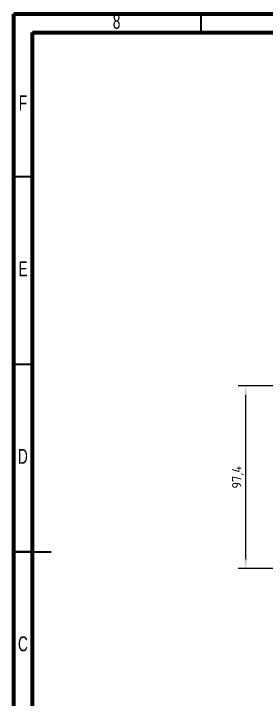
# Model space of a CAD drawing. Header units: millimetres. Extents: x -1615 to 4166, y 5 to 3174.
# Drawn here: x 15 to 82.4, y 493.1 to 675.9 of the extents above; entities that cross this region are included whole.
import ezdxf

# ---------------------------------------------------------------- set-up
doc = ezdxf.new("R2010")
doc.units = ezdxf.units.MM
doc.header["$LTSCALE"] = 0.25
doc.header["$PDSIZE"] = -1
doc.layers.get('0').update_dxf_attribs({"lineweight": 50})
doc.layers.add('kich thuoc', color=1, linetype='Continuous', lineweight=25)
doc.styles.add('SLDTEXTSTYLE0', font='TXT', dxfattribs={"width": 0.686449})
doc.styles.get("Standard").update_dxf_attribs({"font": ''})
doc.styles.get('Standard').set_extended_font_data('TCVN 7284')
doc.dimstyles.new('Ratio 2', dxfattribs={"dimtxt": 2.5, "dimasz": 2.5, "dimexe": 2, "dimexo": 0, "dimtad": 1, "dimtoh": 1, "dimdec": 1, "dimlfac": 2, "dimzin": 9, "dimtxsty": 'Standard', "dimcen": 2.5, "dimazin": 2, "dimtfac": 1, "dimtdec": 1, "dimtmove": 0, "dimatfit": 3, "dimfxl": 1, "dimtzin": 1, "dimarcsym": 0})

# ---------------------------------------------------------------- blocks, each defined once
blk = doc.blocks.new('*D547')
at = {"layer": 'Defpoints', "color": 0, "transparency": 16777216}
for p in [(76.92, 576.63), (96.92, 576.63), (99.42, 527.93)]:
    blk.add_point(p, dxfattribs=at)
at = {"layer": 'kich thuoc', "color": 0, "lineweight": -2, "transparency": 16777216}
for p, q in [((96.92, 576.63), (74.92, 576.63)), ((76.92, 530.43), (76.92, 574.13)), ((99.42, 527.93), (74.92, 527.93))]:
    blk.add_line(p, q, dxfattribs=at)
at = {"layer": 'kich thuoc', "color": 0, "transparency": 16777216}
for points in [[(76.5, 574.13), (77.34, 574.13), (76.92, 576.63)], [(76.5, 530.43), (77.34, 530.43), (76.92, 527.93)]]:
    blk.add_solid(points, dxfattribs=at)
at = {"layer": 'kich thuoc', "color": 0, "transparency": 16777216, "insert": (74.8, 552.28), "char_height": 2.5, "attachment_point": 5, "rotation": 90}
blk.add_mtext('97,4', dxfattribs=at)

msp = doc.modelspace()

# ---------------------------------------------------------------- linework, layer by layer
at = {"color": 7, "linetype": 'Continuous', "lineweight": 70}
for p, q in [((15, 388.863), (15, 675.863)), ((15, 675.863), (415, 675.863)), ((20, 393.863), (20, 670.863)), ((20, 670.863), (410, 670.863))]:
    msp.add_line(p, q, dxfattribs=at)
at = {"color": 7, "linetype": 'Continuous', "lineweight": 35}
for p, q in [((65, 670.863), (65, 675.863)), ((20, 632.363), (15, 632.363)), ((20, 582.363), (15, 582.363)), ((15, 532.363), (25, 532.363)), ((20, 532.363), (15, 532.363))]:
    msp.add_line(p, q, dxfattribs=at)

# ---------------------------------------------------------------- texts
at = {"color": 7, "linetype": 'Continuous', "lineweight": 0, "char_height": 3.969, "attachment_point": 2, "style": 'SLDTEXTSTYLE0'}
for s, insert in [('8', (42.46, 675.834)), ('F', (17.458, 654.084)), ('E', (17.508, 609.834)), ('D', (17.453, 559.834)), ('C', (17.459, 509.834))]:
    msp.add_mtext(s, dxfattribs=dict(at, insert=insert))

# ---------------------------------------------------------------- dimensions: what is measured, and where the dimension line sits
at = {"layer": 'kich thuoc'}
dim = msp.add_linear_dim(base=(76.921, 576.631), p1=(99.421, 527.931), p2=(96.921, 576.631), angle=90, dimstyle='Ratio 2', dxfattribs=at)
dim.commit()
dim.dimension.update_dxf_attribs({"geometry": '*D547', "text_midpoint": (74.796, 552.281)})

doc.saveas('drawing.dxf')
